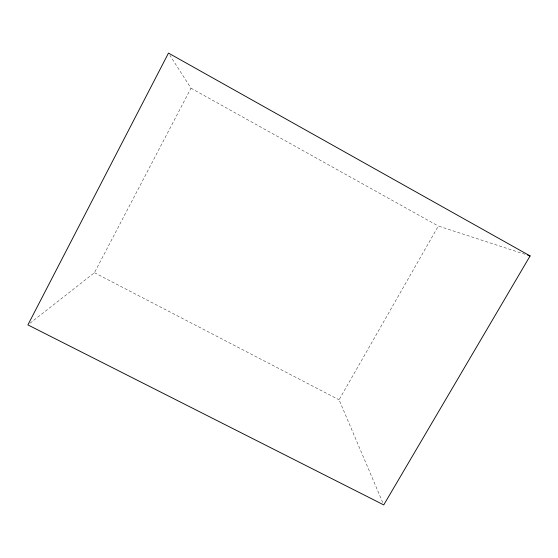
<?xml version="1.0" encoding="UTF-8"?>
<svg xmlns="http://www.w3.org/2000/svg" width="558" height="558" viewBox="0 0 558 558"><rect width="100%" height="100%" fill="white"/><g stroke="black" fill="none" stroke-linecap="round" stroke-linejoin="round"><path stroke-width="0.42" stroke-dasharray="2.79 2.09" d="M29.958 323.277L94.442 272.723L190.982 88.192L169.883 55.284M382.718 502.507L339.069 399.807L438.344 226.053L525.141 254.315M94.442 272.723L339.069 399.807M190.982 88.192L438.344 226.053"/><path stroke-width="0.84" d="M530.1 255.934L383.744 504.913L27.9 324.896L168.481 53.087L530.1 255.934L527.617 255.125"/></g></svg>
